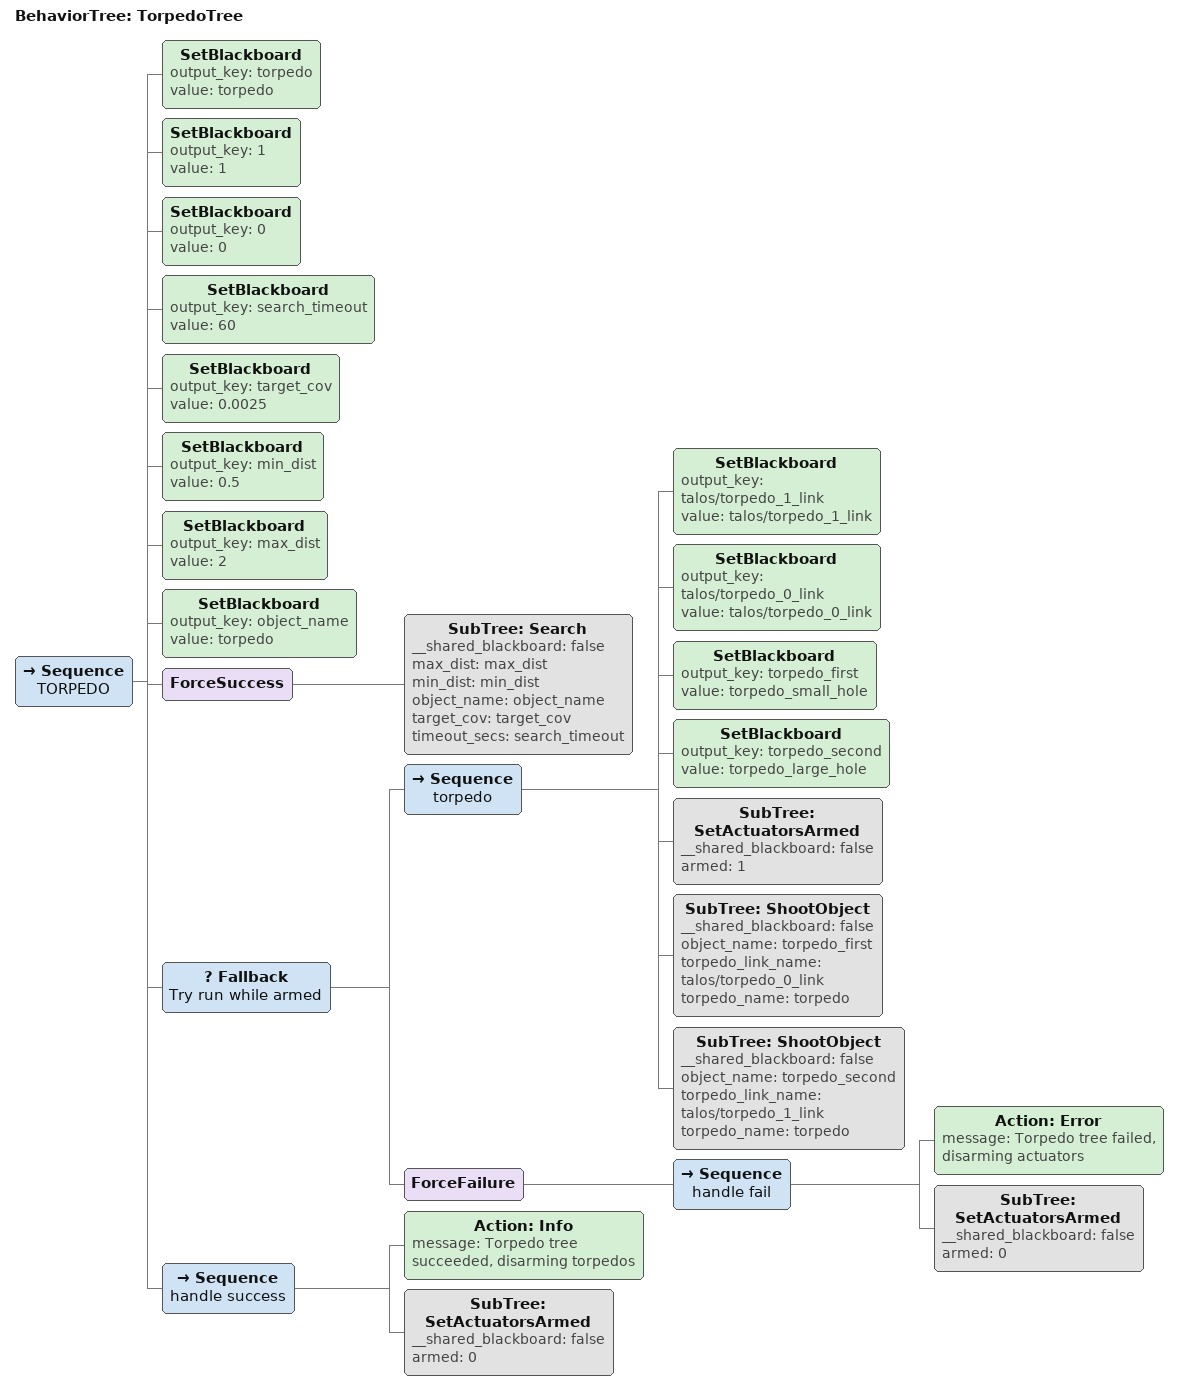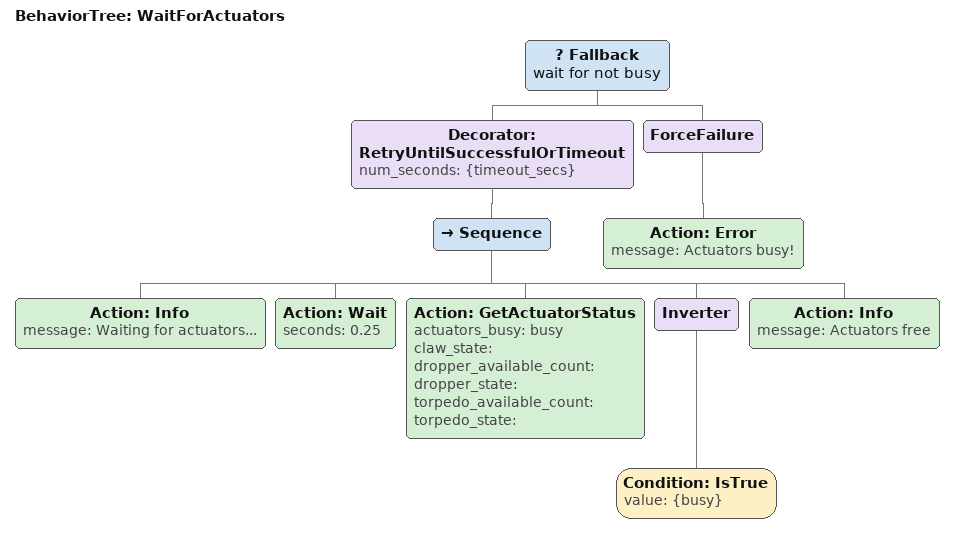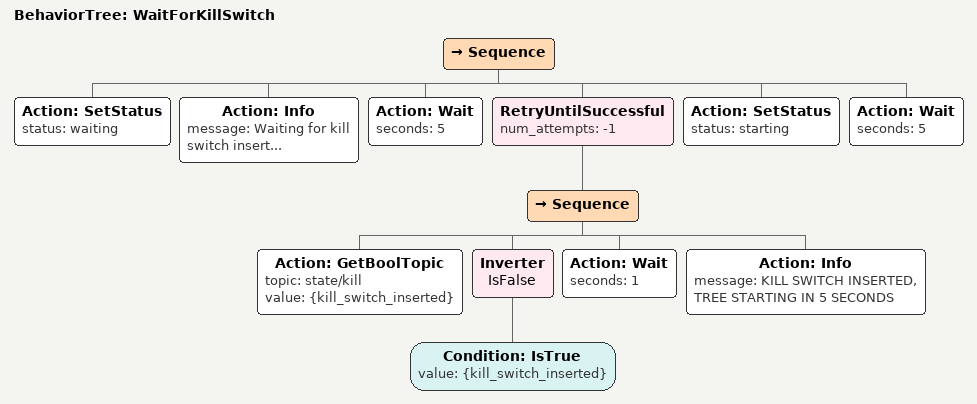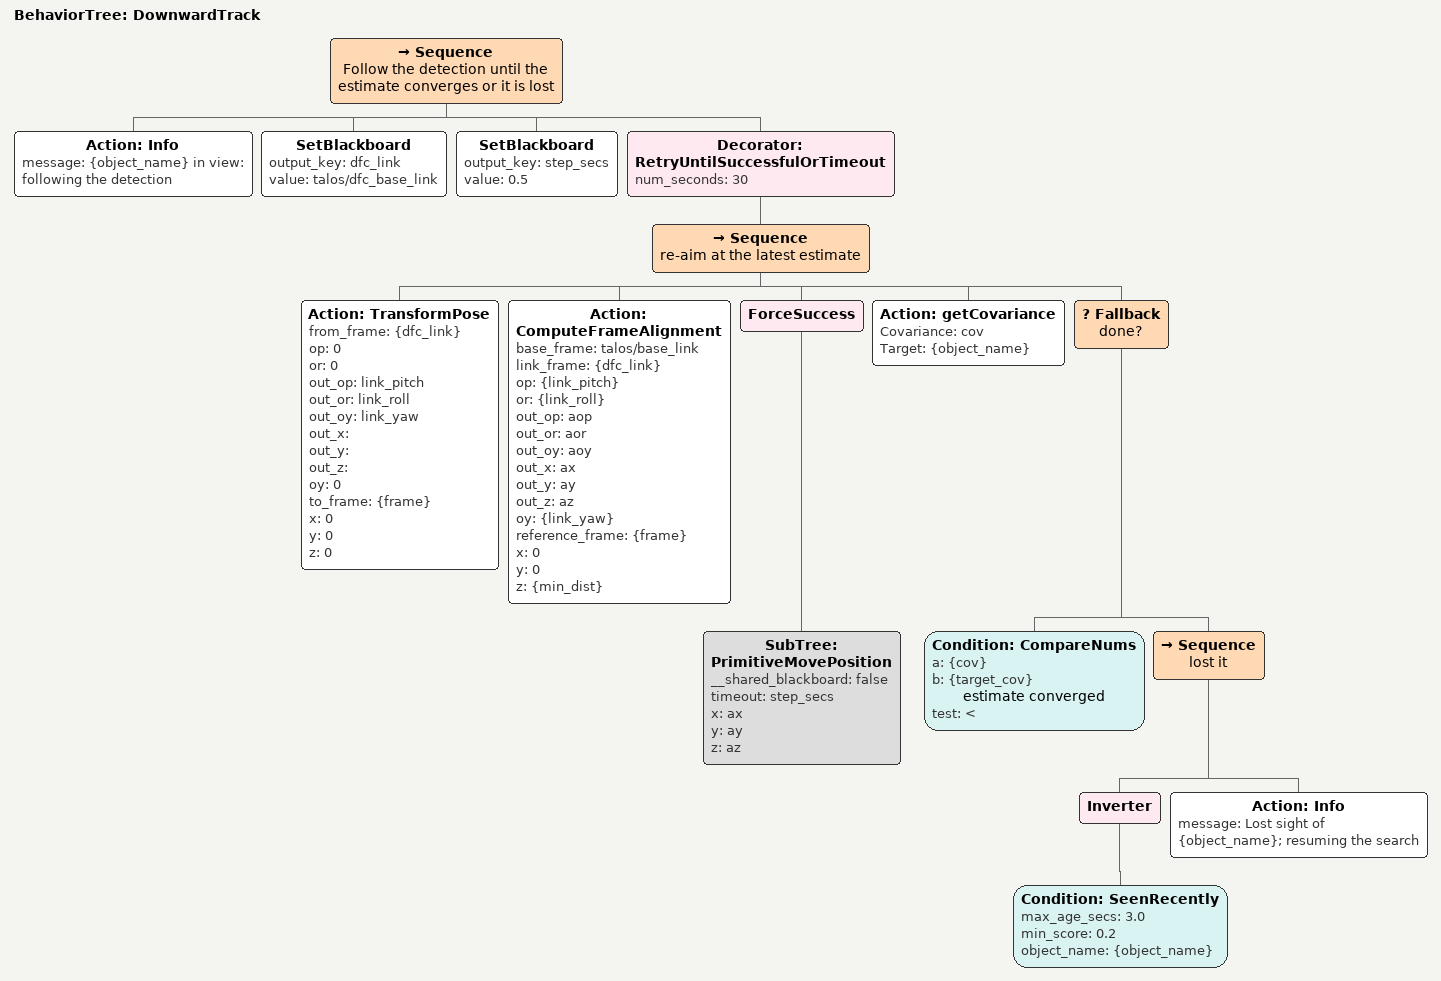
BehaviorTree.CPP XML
<BehaviorTree ID="TorpedoTree">
    <Sequence name="TORPEDO">
        <SetBlackboard output_key="torpedo" value="torpedo"/>
        <SetBlackboard output_key="1" value="1"/>
        <SetBlackboard output_key="0" value="0"/>
        <SetBlackboard output_key="search_timeout" value="60"/>
        <SetBlackboard output_key="target_cov" value="0.0025"/>
        <SetBlackboard output_key="min_dist" value="0.5"/>
        <SetBlackboard output_key="max_dist" value="2"/>
        <SetBlackboard output_key="object_name" value="torpedo"/>
        <ForceSuccess>
            <SubTree ID="Search" __shared_blackboard="false" max_dist="max_dist" min_dist="min_dist" object_name="object_name" target_cov="target_cov" timeout_secs="search_timeout"/>
        </ForceSuccess>
        <Fallback name="Try run while armed">
            <Sequence name="torpedo">
                <SetBlackboard output_key="talos/torpedo_1_link" value="talos/torpedo_1_link"/>
                <SetBlackboard output_key="talos/torpedo_0_link" value="talos/torpedo_0_link"/>
                <SetBlackboard output_key="torpedo_first" value="torpedo_small_hole"/>
                <SetBlackboard output_key="torpedo_second" value="torpedo_large_hole"/>
                <SubTree ID="SetActuatorsArmed" __shared_blackboard="false" armed="1"/>
                <SubTree ID="ShootObject" __shared_blackboard="false" object_name="torpedo_first" torpedo_link_name="talos/torpedo_0_link" torpedo_name="torpedo"/>
                <SubTree ID="ShootObject" __shared_blackboard="false" object_name="torpedo_second" torpedo_link_name="talos/torpedo_1_link" torpedo_name="torpedo"/>
            </Sequence>
            <ForceFailure>
                <Sequence name="handle fail">
                    <Action ID="Error" message="Torpedo tree failed, disarming actuators"/>
                    <SubTree ID="SetActuatorsArmed" __shared_blackboard="false" armed="0"/>
                </Sequence>
            </ForceFailure>
        </Fallback>
        <Sequence name="handle success">
            <Action ID="Info" message="Torpedo tree succeeded, disarming torpedos"/>
            <SubTree ID="SetActuatorsArmed" __shared_blackboard="false" armed="0"/>
        </Sequence>
    </Sequence>
</BehaviorTree>

<BehaviorTree ID="WaitForActuators">
    <Fallback name="wait for not busy">
        <Decorator ID="RetryUntilSuccessfulOrTimeout" num_seconds="{timeout_secs}">
            <Sequence>
                <Action ID="Info" message="Waiting for actuators..."/>
                <Action ID="Wait" seconds="0.25"/>
                <Action ID="GetActuatorStatus" actuators_busy="busy" claw_state="" dropper_available_count="" dropper_state="" torpedo_available_count="" torpedo_state=""/>
                <Inverter>
                    <Condition ID="IsTrue" value="{busy}"/>
                </Inverter>
                <Action ID="Info" message="Actuators free"/>
            </Sequence>
        </Decorator>
        <ForceFailure>
            <Action ID="Error" message="Actuators busy!"/>
        </ForceFailure>
    </Fallback>
</BehaviorTree>

<BehaviorTree ID="WaitForKillSwitch">
    <Sequence>
        <Action ID="SetStatus" status="waiting"/>
        <Action ID="Info" message="Waiting for kill switch insert..."/>
        <Action ID="Wait" seconds="5"/>
        <RetryUntilSuccessful num_attempts="-1">
            <Sequence>
                <Action ID="GetBoolTopic" topic="state/kill" value="{kill_switch_inserted}"/>
                <Inverter name="IsFalse">
                    <Condition ID="IsTrue" value="{kill_switch_inserted}"/>
                </Inverter>
                <Action ID="Wait" seconds="1"/>
                <Action ID="Info" message="KILL SWITCH INSERTED, TREE STARTING IN 5 SECONDS"/>
            </Sequence>
        </RetryUntilSuccessful>
        <Action ID="SetStatus" status="starting"/>
        <Action ID="Wait" seconds="5"/>
    </Sequence>
</BehaviorTree>

<BehaviorTree ID="DownwardTrack">
    <Sequence name="Follow the detection until the estimate converges or it is lost">
        <Action ID="Info" message="{object_name} in view: following the detection"/>
        <SetBlackboard output_key="dfc_link" value="talos/dfc_base_link"/>
        <SetBlackboard output_key="step_secs" value="0.5"/>
        <Decorator ID="RetryUntilSuccessfulOrTimeout" num_seconds="30">
            <Sequence name="re-aim at the latest estimate">
                <Action ID="TransformPose" from_frame="{dfc_link}" op="0" or="0" out_op="link_pitch" out_or="link_roll" out_oy="link_yaw" out_x="" out_y="" out_z="" oy="0" to_frame="{frame}" x="0" y="0" z="0"/>
                <Action ID="ComputeFrameAlignment" base_frame="talos/base_link" link_frame="{dfc_link}" op="{link_pitch}" or="{link_roll}" out_op="aop" out_or="aor" out_oy="aoy" out_x="ax" out_y="ay" out_z="az" oy="{link_yaw}" reference_frame="{frame}" x="0" y="0" z="{min_dist}"/>
                <ForceSuccess>
                    <SubTree ID="PrimitiveMovePosition" __shared_blackboard="false" timeout="step_secs" x="ax" y="ay" z="az"/>
                </ForceSuccess>
                <Action Covariance="cov" ID="getCovariance" Target="{object_name}"/>
                <Fallback name="done?">
                    <Condition ID="CompareNums" a="{cov}" b="{target_cov}" name="estimate converged" test="&lt;"/>
                    <Sequence name="lost it">
                        <Inverter>
                            <Condition ID="SeenRecently" max_age_secs="3.0" min_score="0.2" object_name="{object_name}"/>
                        </Inverter>
                        <Action ID="Info" message="Lost sight of {object_name}; resuming the search"/>
                    </Sequence>
                </Fallback>
            </Sequence>
        </Decorator>
    </Sequence>
</BehaviorTree>
